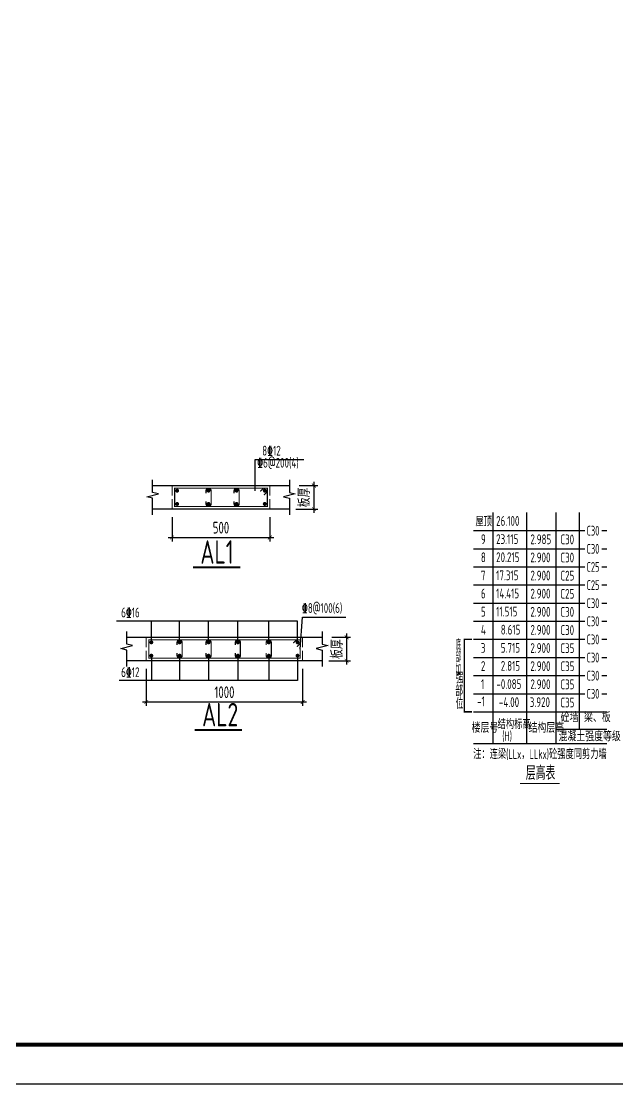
# Model space of a CAD drawing. Extents: x -1307975 to -76406, y -96289 to 379359.
# Drawn here: x -817535 to -802277, y 179877 to 207055 of the extents above; entities that cross this region are included whole.
import ezdxf
from ezdxf.enums import TextEntityAlignment as Align

# ---------------------------------------------------------------- set-up
doc = ezdxf.new("R2010")
doc.units = 0
doc.header["$LTSCALE"] = 1000
doc.linetypes.add('DASH', pattern=[0.35, 0.25, -0.1])
doc.layers.get('0').update_dxf_attribs({"linetype": 'CONTINUOUS'})
doc.layers.get('DEFPOINTS').update_dxf_attribs({"linetype": 'CONTINUOUS'})
for name, color, linetype in [('-TK', 7, 'CONTINUOUS'), ('AXIS', 3, 'CONTINUOUS'), ('BEAM_DE', 7, 'CONTINUOUS'), ('NUM', 7, 'CONTINUOUS'), ('REIN', 6, 'CONTINUOUS'), ('S-0-TEXT', 7, 'CONTINUOUS'), ('S-B表格', 2, 'CONTINUOUS'), ('TEXT', 2, 'CONTINUOUS'), ('THIN', 7, 'CONTINUOUS'), ('大样详图_文字', 60, 'CONTINUOUS')]:
    doc.layers.add(name, color=color, linetype=linetype)
for name, color, linetype, lineweight in [('7549', 9, 'CONTINUOUS', 18), ('S-REIN', 12, 'CONTINUOUS', 50), ('S-Thin-D', 7, 'DASH', 18)]:
    doc.layers.add(name, color=color, linetype=linetype, lineweight=lineweight)
doc.styles.add('TSSD_DIMENSION', font='Tssdeng.shx', dxfattribs={"width": 0.7, "bigfont": 'tssdchn.shx'})
doc.styles.add('TSSD_Norm', font='Tssdeng.shx', dxfattribs={"bigfont": 'tssdchn.shx'})
doc.styles.add('TSSD_REIN', font='tssdeng.shx', dxfattribs={"width": 0.7, "height": 300, "bigfont": 'tssdchn.shx'})
doc.dimstyles.new('TSSD_25_100', dxfattribs={"dimtxt": 300, "dimasz": 100, "dimexe": 100, "dimexo": 250, "dimgap": 100, "dimtad": 1, "dimdec": 0, "dimlfac": 0.25, "dimzin": 0, "dimdsep": 46, "dimtxsty": 'TSSD_DIMENSION', "dimblk": 'ARCHTICK', "dimcen": 0, "dimdle": 100, "dimclrt": 7, "dimadec": 0, "dimazin": 0, "dimtfac": 1, "dimtdec": 0, "dimtix": 1, "dimtmove": 2, "dimatfit": 3, "dimldrblk": 'ARCHTICK', "dimfxl": 1, "dimtolj": 1, "dimtzin": 0, "dimarcsym": 0})

# ---------------------------------------------------------------- blocks, each defined once
blk = doc.blocks.new('A1')
blk.add_lwpolyline([(0, 59400), (0, 0), (84100, 0), (84100, 59400)], close=True)
at = {"const_width": 100}
blk.add_lwpolyline([(2500, 58400), (2500, 1000), (83100, 1000), (83100, 58400)], close=True, dxfattribs=at)
blk = doc.blocks.new('B20200424131938')
at = {"layer": '7549', "const_width": 40}
blk.add_lwpolyline([(417, 3688), (217, 3688), (217, 1834), (417, 1834)], dxfattribs=at)
at = {"layer": 'S-0-TEXT'}
blk.add_lwpolyline([(1641, 0, 27, 27, 0), (2658, 0, 0, 0, 0)], format="xyseb", dxfattribs=at)
at = {"layer": 'S-B表格'}
for p, q in [((952, 1021), (952, 6932)), ((1817, 1021), (1817, 6932)), ((2567, 1021), (2567, 6932)), ((3167, 1385), (3167, 6932)), ((452, 6469), (3167, 6469)), ((452, 6469), (3167, 6469)), ((3167, 6469), (3298, 6469)), ((3167, 6469), (3298, 6469)), ((3167, 6469), (3298, 6469)), ((3731, 6469), (3862, 6469)), ((3731, 6469), (3862, 6469)), ((3731, 6469), (3862, 6469)), ((452, 6005), (3167, 6005)), ((452, 6005), (3167, 6005)), ((3167, 6005), (3298, 6005)), ((3167, 6005), (3298, 6005)), ((3167, 6005), (3298, 6005)), ((3731, 6005), (3862, 6005)), ((3731, 6005), (3862, 6005)), ((3731, 6005), (3862, 6005)), ((452, 5542), (3167, 5542)), ((452, 5542), (3167, 5542)), ((3167, 5542), (3298, 5542)), ((3167, 5542), (3298, 5542)), ((3167, 5542), (3298, 5542)), ((3731, 5542), (3862, 5542)), ((3731, 5542), (3862, 5542)), ((3731, 5542), (3862, 5542)), ((452, 5078), (3167, 5078)), ((452, 5078), (3167, 5078)), ((3167, 5078), (3298, 5078)), ((3167, 5078), (3298, 5078)), ((3167, 5078), (3298, 5078)), ((3731, 5078), (3862, 5078)), ((3731, 5078), (3862, 5078)), ((3731, 5078), (3862, 5078)), ((452, 4615), (3167, 4615)), ((3167, 4615), (3298, 4615)), ((3731, 4615), (3862, 4615)), ((452, 4151), (3167, 4151)), ((3167, 4151), (3298, 4151)), ((3731, 4151), (3862, 4151)), ((452, 3688), (3167, 3688)), ((3167, 3688), (3298, 3688)), ((3731, 3688), (3862, 3688)), ((452, 3224), (3167, 3224)), ((3167, 3224), (3298, 3224)), ((3731, 3224), (3862, 3224)), ((452, 2761), (3167, 2761)), ((3167, 2761), (3298, 2761)), ((3731, 2761), (3862, 2761)), ((452, 2297), (3167, 2297)), ((3167, 2297), (3298, 2297)), ((3731, 2297), (3862, 2297)), ((452, 1834), (3167, 1834)), ((452, 1834), (3862, 1834)), ((452, 1834), (2854, 1834)), ((452, 1834), (2854, 1834)), ((2567, 1385), (3862, 1385)), ((452, 1021), (3862, 1021))]:
    blk.add_line(p, q, dxfattribs=at)
at = {"style": 'TSSD_REIN'}
for s, width, p, p2 in [('底', 0.535575, (-3, 3408), (134, 3408)), ('部', 0.530918, (-3, 3100), (134, 3100)), ('加', 0.526341, (-3, 2774), (134, 2774))]:
    blk.add_text(s, height=285, dxfattribs=dict(at, width=width)).set_placement(p, p2, align=Align.FIT)
for s, height, width, p in [('强', 285, 0.535575, (-3, 2477)), ('部', 285, 0.535575, (-13, 2146)), ('位', 285, 0.535575, (-3, 1820)), ('砼墙', 250, 0.7, (2681, 1495)), ('梁、板', 250, 0.7, (3279, 1495))]:
    blk.add_text(s, height=height, dxfattribs=dict(at, width=width)).set_placement(p, align=Align.BOTTOM_LEFT)
for s, width, p in [('结构标高', 0.65, (1070, 1392)), ('楼层号', 0.7, (405, 1299)), ('(H)', 0.65, (1188, 1086)), ('结构层高', 0.7, (1860, 1299)), ('混凝土强度等级', 0.7, (2629, 1080))]:
    blk.add_text(s, height=250, dxfattribs=dict(at, width=width)).set_placement(p)
at = {"layer": 'S-0-TEXT', "style": 'TSSD_REIN', "width": 0.7}
blk.add_text('层高表', height=360, dxfattribs=at).set_placement((1790, 90))
at = {"layer": 'S-B表格', "style": 'TSSD_REIN'}
for s, width, p in [('屋顶', 0.65, (503, 6575)), ('26.100', 0.7, (1031, 6590)), ('C30', 0.65, (3345, 6341)), ('9', 0.7, (642, 6123)), ('23.115', 0.7, (1031, 6126)), ('2.985', 0.7, (1907, 6121)), ('C30', 0.7, (2675, 6118)), ('C30', 0.65, (3345, 5877)), ('8', 0.7, (642, 5660)), ('20.215', 0.7, (1031, 5663)), ('2.900', 0.7, (1907, 5658)), ('C30', 0.7, (2675, 5654)), ('7', 0.7, (642, 5196)), ('17.315', 0.7, (1031, 5199)), ('2.900', 0.7, (1907, 5194)), ('C25', 0.7, (2675, 5191)), ('C25', 0.65, (3345, 5414)), ('C25', 0.65, (3345, 4950)), ('6', 0.7, (642, 4733)), ('14.415', 0.7, (1031, 4736)), ('2.900', 0.7, (1907, 4731)), ('C25', 0.7, (2675, 4727)), ('C30', 0.65, (3345, 4487)), ('5', 0.7, (642, 4269)), ('11.515', 0.7, (1031, 4272)), ('2.900', 0.7, (1907, 4267)), ('C30', 0.7, (2675, 4264)), ('C30', 0.65, (3345, 4023)), ('4', 0.7, (642, 3806)), ('8.615', 0.7, (1150, 3809)), ('2.900', 0.7, (1907, 3804)), ('C30', 0.7, (2675, 3800)), ('C30', 0.65, (3345, 3560)), ('3', 0.7, (642, 3342)), ('5.715', 0.7, (1150, 3345)), ('2.900', 0.7, (1907, 3340)), ('C35', 0.7, (2675, 3337)), ('C30', 0.65, (3345, 3096)), ('2', 0.7, (642, 2879)), ('2.815', 0.7, (1150, 2882)), ('2.900', 0.7, (1907, 2877)), ('C35', 0.7, (2675, 2873)), ('C30', 0.65, (3345, 2633)), ('1', 0.7, (642, 2415)), ('-0.085', 0.7, (1038, 2418)), ('2.900', 0.7, (1907, 2413)), ('C35', 0.7, (2675, 2410)), ('-1', 0.7, (545, 1974)), ('-4.00', 0.7, (1103, 1955)), ('3.920', 0.7, (1891, 1955)), ('C35', 0.7, (2675, 1946)), ('C30', 0.65, (3345, 2169))]:
    blk.add_text(s, height=250, dxfattribs=dict(at, width=width)).set_placement(p)
at = {"layer": 'TEXT', "style": 'TSSD_REIN', "width": 0.65}
blk.add_text('注：连梁(LLx，LLkx)砼强度同剪力墙', height=250, dxfattribs=at).set_placement((443, 627))
blk = doc.blocks.new('_ArchTick')
at = {"color": 0, "linetype": 'ByBlock', "const_width": 0.15}
blk.add_lwpolyline([(-0.5, -0.5), (0.5, 0.5)], dxfattribs=at)
blk = doc.blocks.new('*D994')
at = {"layer": 'AXIS', "color": 0, "lineweight": -2, "transparency": 16777216}
for p, q in [((-810426, 195177), (-809950, 195177)), ((-810050, 195277), (-810050, 194477)), ((-810508, 194577), (-809950, 194577))]:
    blk.add_line(p, q, dxfattribs=at)
at = {"layer": 'DEFPOINTS', "color": 0, "transparency": 16777216}
for p in [(-810676, 195177), (-810758, 194577), (-810050, 194577)]:
    blk.add_point(p, dxfattribs=at)
at = {"layer": 'AXIS', "color": 0, "lineweight": -2, "transparency": 16777216, "xscale": 100, "yscale": 100, "zscale": 100}
for p, rotation in [((-810050, 195177), 90), ((-810050, 194577), 270)]:
    blk.add_blockref('_ArchTick', p, dxfattribs=dict(at, rotation=rotation))
at = {"layer": 'AXIS', "color": 7, "transparency": 16777216, "insert": (-810300, 194877), "char_height": 300, "attachment_point": 5, "rotation": 90, "style": 'TSSD_DIMENSION'}
blk.add_mtext('\\A1;板厚', dxfattribs=at)
blk = doc.blocks.new('*D995')
at = {"layer": 'AXIS', "color": 0, "lineweight": -2, "transparency": 16777216}
for p, q in [((-813676, 194367), (-813676, 193751)), ((-811176, 194367), (-811176, 193751)), ((-813776, 193851), (-811076, 193851))]:
    blk.add_line(p, q, dxfattribs=at)
at = {"layer": 'DEFPOINTS', "color": 0, "transparency": 16777216}
for p in [(-813676, 194617), (-811176, 194617), (-811176, 193851)]:
    blk.add_point(p, dxfattribs=at)
at = {"layer": 'AXIS', "color": 0, "lineweight": -2, "transparency": 16777216, "xscale": 100, "yscale": 100, "zscale": 100, "rotation": 180}
blk.add_blockref('_ArchTick', (-813676, 193851), dxfattribs=at)
at = {"layer": 'AXIS', "color": 0, "lineweight": -2, "transparency": 16777216, "xscale": 100, "yscale": 100, "zscale": 100}
blk.add_blockref('_ArchTick', (-811176, 193851), dxfattribs=at)
at = {"layer": 'AXIS', "color": 7, "transparency": 16777216, "insert": (-812426, 194101), "char_height": 300, "attachment_point": 5, "style": 'TSSD_DIMENSION'}
blk.add_mtext('\\A1;500', dxfattribs=at)
blk = doc.blocks.new('*D996')
at = {"layer": 'AXIS', "color": 0, "lineweight": -2, "transparency": 16777216}
for p, q in [((-809211, 191397), (-809211, 190597)), ((-809587, 191297), (-809111, 191297)), ((-809668, 190697), (-809111, 190697))]:
    blk.add_line(p, q, dxfattribs=at)
at = {"layer": 'DEFPOINTS', "color": 0, "transparency": 16777216}
for p in [(-809837, 191297), (-809918, 190697), (-809211, 190697)]:
    blk.add_point(p, dxfattribs=at)
at = {"layer": 'AXIS', "color": 0, "lineweight": -2, "transparency": 16777216, "xscale": 100, "yscale": 100, "zscale": 100}
for p, rotation in [((-809211, 191297), 90), ((-809211, 190697), 270)]:
    blk.add_blockref('_ArchTick', p, dxfattribs=dict(at, rotation=rotation))
at = {"layer": 'AXIS', "color": 7, "transparency": 16777216, "insert": (-809461, 190997), "char_height": 300, "attachment_point": 5, "rotation": 90, "style": 'TSSD_DIMENSION'}
blk.add_mtext('\\A1;板厚', dxfattribs=at)
blk = doc.blocks.new('*D997')
at = {"layer": 'AXIS', "color": 0, "lineweight": -2, "transparency": 16777216}
for p, q in [((-814337, 190486), (-814337, 189542)), ((-810337, 190486), (-810337, 189542)), ((-814437, 189642), (-810237, 189642))]:
    blk.add_line(p, q, dxfattribs=at)
at = {"layer": 'DEFPOINTS', "color": 0, "transparency": 16777216}
for p in [(-814337, 190736), (-810337, 190736), (-810337, 189642)]:
    blk.add_point(p, dxfattribs=at)
at = {"layer": 'AXIS', "color": 0, "lineweight": -2, "transparency": 16777216, "xscale": 100, "yscale": 100, "zscale": 100, "rotation": 180}
blk.add_blockref('_ArchTick', (-814337, 189642), dxfattribs=at)
at = {"layer": 'AXIS', "color": 0, "lineweight": -2, "transparency": 16777216, "xscale": 100, "yscale": 100, "zscale": 100}
blk.add_blockref('_ArchTick', (-810337, 189642), dxfattribs=at)
at = {"layer": 'AXIS', "color": 7, "transparency": 16777216, "insert": (-812337, 189892), "char_height": 300, "attachment_point": 5, "style": 'TSSD_DIMENSION'}
blk.add_mtext('\\A1;1000', dxfattribs=at)

msp = doc.modelspace()

# ---------------------------------------------------------------- linework, layer by layer
at = {"layer": 'BEAM_DE'}
for p, q in [((-814176.37, 195177.26), (-810676.37, 195177.26)), ((-813676.37, 194577.26), (-814176.37, 194577.26)), ((-811176.37, 194577.26), (-813676.37, 194577.26)), ((-810676.37, 194577.26), (-811176.37, 194577.26)), ((-814836.86, 191296.51), (-809836.86, 191296.51)), ((-814336.86, 190696.51), (-814836.86, 190696.51)), ((-810336.86, 190696.51), (-814336.86, 190696.51)), ((-809836.86, 190696.51), (-810336.86, 190696.51))]:
    msp.add_line(p, q, dxfattribs=at)
at = {"layer": 'REIN', "const_width": 30}
for points in [[(-812808.37, 194777.26), (-812808.37, 194707.26, 1), (-812678.37, 194707.26), (-812678.37, 195047.26, 1), (-812808.37, 195047.26), (-812808.37, 194977.26)], [(-812091.37, 194777.26), (-812091.37, 194707.26, 1), (-811961.37, 194707.26), (-811961.37, 195047.26, 1), (-812091.37, 195047.26), (-812091.37, 194977.26)], [(-813548.86, 190896.51), (-813548.86, 190826.51, 1), (-813418.86, 190826.51), (-813418.86, 191166.51, 1), (-813548.86, 191166.51), (-813548.86, 191096.51)], [(-812808.36, 190896.51), (-812808.36, 190826.51, 1), (-812678.36, 190826.51), (-812678.36, 191166.51, 1), (-812808.36, 191166.51), (-812808.36, 191096.51)], [(-812058.86, 190896.51), (-812058.86, 190826.51, 1), (-811928.86, 190826.51), (-811928.86, 191166.51, 1), (-812058.86, 191166.51), (-812058.86, 191096.51)], [(-811268.69, 190896.51), (-811268.69, 190826.51, 1), (-811138.69, 190826.51), (-811138.69, 191166.51, 1), (-811268.69, 191166.51), (-811268.69, 191096.51)]]:
    msp.add_lwpolyline(points, format="xyb", dxfattribs=at)
at = {"layer": 'S-B表格', "color": 6, "linetype": 'ByBlock', "ltscale": 0.5, "const_width": 30}
msp.add_lwpolyline([(-805967.51, 190781.59), (-803121.13, 190781.59)], dxfattribs=at)
at = {"layer": 'S-REIN', "const_width": 30}
for points in [[(-811241.37, 195112.26), (-811241.37, 194642.26), (-813611.37, 194642.26), (-813611.37, 195112.26), (-811241.37, 195112.26)], [(-811418.14, 195027.4), (-811333.29, 195112.26)], [(-811241.37, 195020.33), (-811326.22, 194935.48)], [(-810401.86, 191231.51), (-810401.86, 190761.51), (-814271.86, 190761.51), (-814271.86, 191231.51), (-810401.86, 191231.51)], [(-810578.64, 191146.66), (-810493.79, 191231.51)], [(-810401.86, 191139.58), (-810486.72, 191054.73)]]:
    msp.add_lwpolyline(points, dxfattribs=at)
at = {"layer": 'S-REIN', "const_width": 50}
for points in [[(-813571.37, 195047.26, 1), (-813521.37, 195047.26, 1)], [(-812768.37, 195047.26, 1), (-812718.37, 195047.26, 1)], [(-812051.37, 195047.26, 1), (-812001.37, 195047.26, 1)], [(-811331.37, 195047.26, 1), (-811281.37, 195047.26, 1)], [(-813571.37, 194707.26, 1), (-813521.37, 194707.26, 1)], [(-812768.37, 194707.26, 1), (-812718.37, 194707.26, 1)], [(-812051.37, 194707.26, 1), (-812001.37, 194707.26, 1)], [(-811331.37, 194707.26, 1), (-811281.37, 194707.26, 1)], [(-814231.86, 191166.51, 1), (-814181.86, 191166.51, 1)], [(-813508.86, 191166.51, 1), (-813458.86, 191166.51, 1)], [(-812768.36, 191166.51, 1), (-812718.36, 191166.51, 1)], [(-812018.86, 191166.51, 1), (-811968.86, 191166.51, 1)], [(-811228.69, 191166.51, 1), (-811178.69, 191166.51, 1)], [(-810491.86, 191166.51, 1), (-810441.86, 191166.51, 1)], [(-814231.86, 190826.51, 1), (-814181.86, 190826.51, 1)], [(-813508.86, 190826.51, 1), (-813458.86, 190826.51, 1)], [(-812768.36, 190826.51, 1), (-812718.36, 190826.51, 1)], [(-812018.86, 190826.51, 1), (-811968.86, 190826.51, 1)], [(-811228.69, 190826.51, 1), (-811178.69, 190826.51, 1)], [(-810491.86, 190826.51, 1), (-810441.86, 190826.51, 1)]]:
    msp.add_lwpolyline(points, format="xyb", close=True, dxfattribs=at)
at = {"layer": 'S-Thin-D'}
for p, q in [((-813676.37, 194577.26), (-813676.37, 195177.26)), ((-811176.37, 194577.26), (-811176.37, 195177.26)), ((-814336.86, 190696.51), (-814336.86, 191296.51)), ((-810336.86, 190696.51), (-810336.86, 191296.51))]:
    msp.add_line(p, q, dxfattribs=at)
at = {"layer": 'TEXT', "const_width": 50}
for points in [[(-813140.21, 193082.75), (-811934.81, 193082.75)], [(-813096.13, 188923.79), (-811890.73, 188923.79)]]:
    msp.add_lwpolyline(points, dxfattribs=at)
at = {"layer": 'THIN'}
for points in [[(-814176.37, 194427.26), (-814176.37, 194852.26), (-814326.37, 194889.76), (-814026.37, 194964.76), (-814176.37, 195002.26), (-814176.37, 195327.26)], [(-810676.37, 195327.26), (-810676.37, 195002.26), (-810526.37, 194964.76), (-810826.37, 194889.76), (-810676.37, 194852.26), (-810676.37, 194427.26)], [(-814836.86, 190546.51), (-814836.86, 190971.51), (-814986.86, 191009.01), (-814686.86, 191084.01), (-814836.86, 191121.51), (-814836.86, 191446.51)], [(-809836.86, 191446.51), (-809836.86, 191121.51), (-809686.86, 191084.01), (-809986.86, 191009.01), (-809836.86, 190971.51), (-809836.86, 190546.51)]]:
    msp.add_lwpolyline(points, dxfattribs=at)
at = {"layer": '大样详图_文字'}
for p, q in [((-811549.16, 195847.26), (-810303.16, 195847.26)), ((-811549.16, 195047.26), (-811549.16, 195847.26)), ((-810466.86, 191711.73), (-815097.75, 191711.73)), ((-814206.86, 191166.51), (-814206.86, 191711.73)), ((-813483.86, 191166.51), (-813483.86, 191711.73)), ((-812743.36, 191166.51), (-812743.36, 191711.73)), ((-811993.86, 191166.51), (-811993.86, 191711.73)), ((-811203.69, 191166.51), (-811203.69, 191711.73)), ((-810466.86, 191166.51), (-810466.86, 191711.73)), ((-810401.86, 190996.51), (-810343.75, 191809.73)), ((-810343.75, 191809.73), (-809228.25, 191809.73)), ((-814206.86, 190826.51), (-814206.86, 190190.73)), ((-813483.86, 190826.51), (-813483.86, 190190.73)), ((-812743.36, 190826.51), (-812743.36, 190190.73)), ((-811993.86, 190826.51), (-811993.86, 190190.73)), ((-811203.69, 190826.51), (-811203.69, 190190.73)), ((-810466.86, 190826.51), (-810466.86, 190190.73)), ((-810466.86, 190190.73), (-815030.75, 190190.73))]:
    msp.add_line(p, q, dxfattribs=at)

# ---------------------------------------------------------------- block references
at = {"layer": '-TK'}
msp.add_blockref('A1', (-873582.49, 179876.72), dxfattribs=at)
at = {"layer": 'S-B表格'}
msp.add_blockref('B20200424131938', (-806419.14, 187557.5), dxfattribs=at)

# ---------------------------------------------------------------- texts
at = {"layer": 'NUM', "style": 'TSSD_Norm', "width": 0.7}
for s, p in [('AL1', (-812952.18, 193178.59)), ('AL2', (-812908.09, 189019.63))]:
    msp.add_text(s, height=600, dxfattribs=at).set_placement(p)
at = {"layer": '大样详图_文字', "style": 'TSSD_REIN', "width": 0.7}
for s, p in [('8\x8412', (-811370.78, 195870.52)), ('%%1326@200(4)', (-811498.02, 195561.74)), ('%%1328@100(6)', (-810354.53, 191845.22)), ('6%%13216', (-814978.8, 191731.6))]:
    msp.add_text(s, height=250, dxfattribs=at).set_placement(p, align=Align.BOTTOM_LEFT)
at = {"layer": '大样详图_文字', "color": 1, "style": 'TSSD_REIN', "width": 0.7}
msp.add_text('6%%13212', height=250, dxfattribs=at).set_placement((-814978.8, 190204.1), align=Align.BOTTOM_LEFT)

# ---------------------------------------------------------------- dimensions: what is measured, and where the dimension line sits
at = {"layer": 'AXIS'}
for base, p1, p2, picture, middle in [((-810050.32, 194577.26), (-810676.37, 195177.26), (-810757.55, 194577.26), '*D994', (-810300.32, 194877.26)), ((-809210.82, 190696.51), (-809836.86, 191296.51), (-809918.04, 190696.51), '*D996', (-809460.82, 190996.51))]:
    dim = msp.add_linear_dim(base=base, p1=p1, p2=p2, angle=90, text='板厚', dimstyle='TSSD_25_100', dxfattribs=at)
    dim.commit()
    dim.dimension.update_dxf_attribs({"geometry": picture, "text_midpoint": middle})
dim = msp.add_linear_dim(base=(-811176.37, 193851.5), p1=(-813676.37, 194617), p2=(-811176.37, 194617), text='500', dimstyle='TSSD_25_100', dxfattribs=at)
dim.commit()
dim.dimension.update_dxf_attribs({"geometry": '*D995', "text_midpoint": (-812426.37, 194101.5)})
dim = msp.add_linear_dim(base=(-810336.86, 189642.25), p1=(-814336.86, 190736.25), p2=(-810336.86, 190736.25), dimstyle='TSSD_25_100', dxfattribs=at)
dim.commit()
dim.dimension.update_dxf_attribs({"geometry": '*D997', "text_midpoint": (-812336.86, 189892.25)})

doc.saveas('drawing.dxf')
